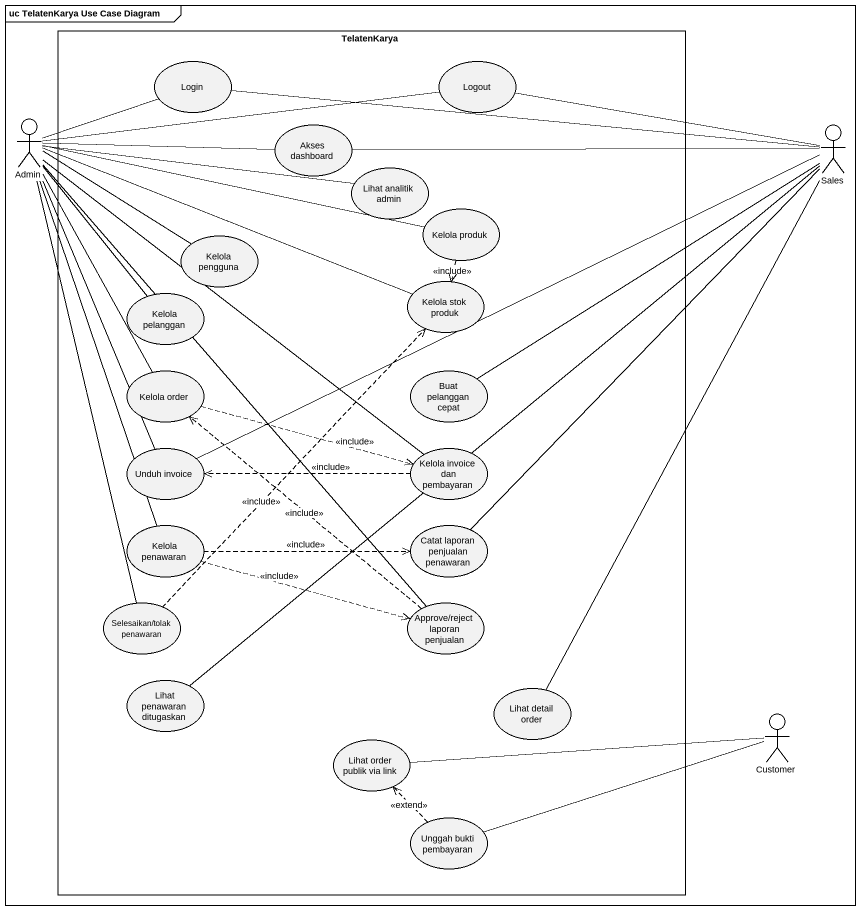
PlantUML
@startuml
mainframe uc TelatenKarya Use Case Diagram
rectangle TelatenKarya {
  usecase Login
  usecase Logout
  usecase "Akses dashboard" as Akses_dashboard
  usecase "Lihat analitik admin" as Lihat_analitik_admin
  usecase "Kelola produk" as Kelola_produk
  usecase "Kelola pengguna" as Kelola_pengguna
  usecase "Kelola pelanggan" as Kelola_pelanggan
  usecase "Kelola stok produk" as Kelola_stok_produk
  usecase "Kelola order" as Kelola_order
  usecase "Buat pelanggan cepat" as Buat_pelanggan_cepat
  usecase "Unduh invoice" as Unduh_invoice
  usecase "Kelola invoice dan pembayaran" as Kelola_invoice_dan
  usecase "Kelola penawaran" as Kelola_penawaran
  usecase "Catat laporan penjualan penawaran" as Catat_laporan_penjualan
  usecase "Selesaikan/tolak penawaran" as Selesaikan_tolak_penawaran
  usecase "Approve/reject laporan penjualan" as Approve_reject_laporan
  usecase "Lihat penawaran ditugaskan" as Lihat_penawaran_ditugaskan
  usecase "Lihat detail order" as Lihat_detail_order
  usecase "Lihat order publik via link" as Lihat_order_publik_via_link
  usecase "Unggah bukti pembayaran" as Unggah_bukti_pembayaran
}
actor Admin
actor Sales
actor Customer
Admin -right- Login
Admin -right- Logout
Admin -right- Akses_dashboard
Admin -right- Lihat_analitik_admin
Admin -right- Kelola_produk
Admin -right- Kelola_pengguna
Admin -- Kelola_pelanggan
Admin -right- Kelola_stok_produk
Admin -- Kelola_order
Admin -- Unduh_invoice
Admin -- Kelola_invoice_dan
Admin -- Kelola_penawaran
Admin -- Selesaikan_tolak_penawaran
Admin -- Approve_reject_laporan
Sales -left- Login
Sales -left- Logout
Sales -left- Akses_dashboard
Sales -- Buat_pelanggan_cepat
Sales -left- Unduh_invoice
Sales -- Catat_laporan_penjualan
Sales -- Lihat_penawaran_ditugaskan
Sales -- Lihat_detail_order
Kelola_produk ..> Kelola_stok_produk : <<include>>
Kelola_order .right.> Kelola_invoice_dan : <<include>>
Kelola_invoice_dan .left.> Unduh_invoice : <<include>>
Kelola_penawaran .right.> Catat_laporan_penjualan : <<include>>
Kelola_penawaran .right.> Approve_reject_laporan : <<include>>
Selesaikan_tolak_penawaran .up.> Kelola_stok_produk : <<include>>
Approve_reject_laporan .up.> Kelola_order : <<include>>
Customer -left- Lihat_order_publik_via_link
Customer -left- Unggah_bukti_pembayaran
Unggah_bukti_pembayaran .up.> Lihat_order_publik_via_link : <<extend>>
@enduml
